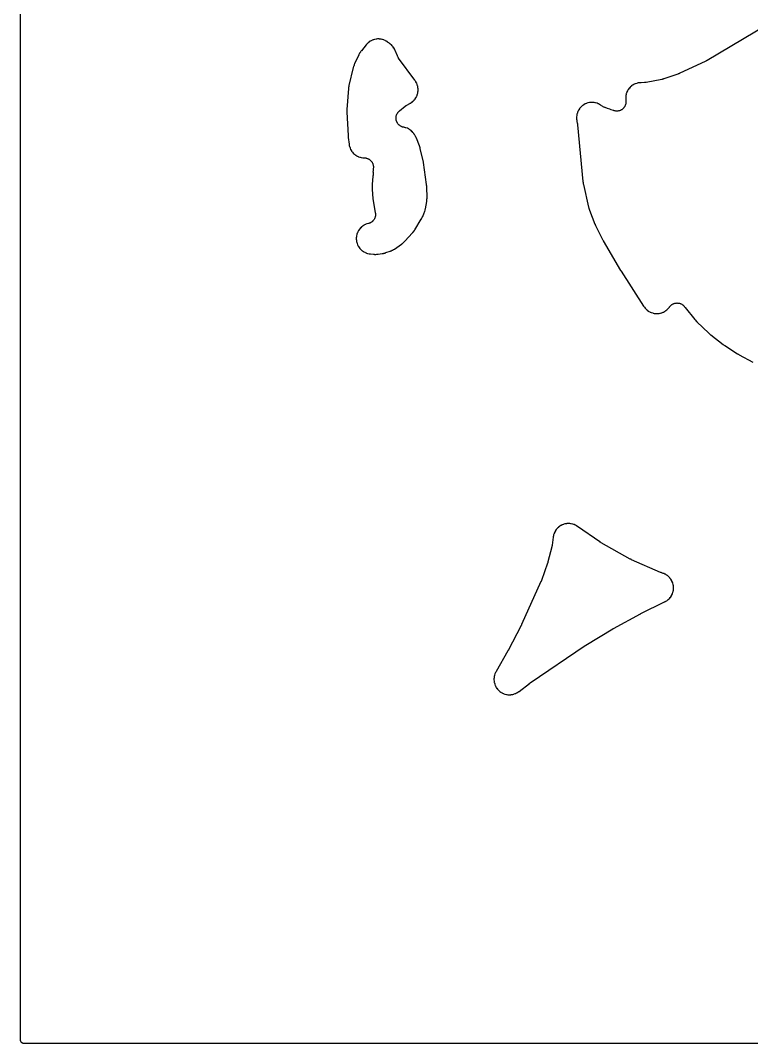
# Model space of a CAD drawing. Header units: millimetres. Extents: x 0 to 300, y 0 to 300.
# Drawn here: x -0.1 to 118.5, y -0.1 to 165.9 of the extents above; entities that cross this region are included whole.
import ezdxf

# ---------------------------------------------------------------- set-up
doc = ezdxf.new("R2010")
doc.units = ezdxf.units.MM
doc.layers.add('CUT', color=7, linetype='CONTINUOUS')

msp = doc.modelspace()

# ---------------------------------------------------------------- linework, layer by layer
at = {"layer": 'CUT'}
for points in [[(298.5102, -0.0625), (1.4375, -0.0625), (0.5522, -0.0625), (0.4788, -0.0589), (0.4206, -0.0503), (0.3635, -0.036), (0.3082, -0.0162), (0.255, 0.009), (0.2046, 0.0392), (0.1573, 0.0743), (0.1137, 0.1137), (0.0743, 0.1573), (0.0392, 0.2046), (0.009, 0.255), (-0.0162, 0.3082), (-0.036, 0.3635), (-0.0503, 0.4206), (-0.0589, 0.4788), (-0.0625, 0.5522), (-0.0625, 1.4375), (-0.0625, 298.5625)], [(121.0176, 165.1724), (111.3133, 159.3937), (111.3035, 159.388), (111.2807, 159.3747), (111.2708, 159.3691), (111.2588, 159.3624), (111.2488, 159.3569), (111.2256, 159.3442), (111.2157, 159.3389), (111.2041, 159.3328), (111.1941, 159.3275), (111.1706, 159.3154), (111.1604, 159.3103), (111.1481, 159.3042), (111.1379, 159.2992), (111.1141, 159.2877), (111.1038, 159.2829), (106.7974, 157.2745), (106.7861, 157.2693), (106.7595, 157.2574), (106.7481, 157.2523), (106.7341, 157.2463), (106.7226, 157.2414), (106.6957, 157.2302), (106.6841, 157.2255), (106.6708, 157.2201), (106.6592, 157.2156), (106.632, 157.2051), (106.6203, 157.2007), (106.606, 157.1954), (106.5943, 157.1912), (106.5668, 157.1815), (106.555, 157.1774), (104.2592, 156.4029), (104.2445, 156.3981), (104.2101, 156.3871), (104.1953, 156.3825), (104.1772, 156.3771), (104.1623, 156.3728), (104.1275, 156.363), (104.1126, 156.359), (104.0954, 156.3545), (104.0804, 156.3507), (104.0453, 156.3421), (104.0303, 156.3386), (104.0119, 156.3344), (103.9967, 156.3311), (103.9614, 156.3238), (103.9462, 156.3208), (101.4157, 155.84), (101.4068, 155.8383), (101.3928, 155.8358), (101.3698, 155.832), (101.3388, 155.8272), (101.3113, 155.8235), (101.2894, 155.8208), (101.2768, 155.8194), (101.2722, 155.8189), (101.2449, 155.8164), (101.1843, 155.8117), (101.148, 155.8097), (101.1356, 155.8092), (101.1265, 155.809), (100.5907, 155.7951), (100.5758, 155.7946), (100.4792, 155.7897), (100.4644, 155.7887), (100.4064, 155.7844), (100.3768, 155.7814), (100.1876, 155.7576), (100.1289, 155.7473), (99.9455, 155.7054), (99.8882, 155.6893), (99.7098, 155.6295), (99.6544, 155.6078), (99.4828, 155.5306), (99.4298, 155.5036), (99.2668, 155.4098), (99.2167, 155.3776), (99.0637, 155.2681), (99.0171, 155.2311), (98.8757, 155.107), (98.833, 155.0655), (98.7046, 154.928), (98.6662, 154.8826), (98.552, 154.733), (98.5183, 154.684), (98.4195, 154.5238), (98.3908, 154.4717), (98.3084, 154.3026), (98.285, 154.2479), (98.2198, 154.0714), (98.2019, 154.0146), (98.1544, 153.8326), (98.1423, 153.7743), (98.1131, 153.5885), (98.1068, 153.5293), (98.0962, 153.3414), (98.0958, 153.2819), (98.1038, 153.094), (98.1093, 153.0347), (98.1265, 152.9138), (98.1317, 152.8702), (98.1392, 152.79), (98.143, 152.7023), (98.1428, 152.6439), (98.1381, 152.5562), (98.1321, 152.498), (98.1189, 152.4112), (98.1073, 152.3539), (98.0857, 152.2688), (98.0686, 152.2129), (98.0388, 152.1303), (98.0163, 152.0764), (97.9786, 151.9971), (97.9509, 151.9455), (97.9057, 151.8703), (97.8731, 151.8217), (97.8208, 151.7512), (97.7837, 151.7061), (97.7247, 151.641), (97.6833, 151.5997), (97.6183, 151.5407), (97.5731, 151.5036), (97.5026, 151.4513), (97.454, 151.4187), (97.3788, 151.3735), (97.3272, 151.3459), (97.2479, 151.3082), (97.194, 151.2857), (97.1114, 151.2559), (97.0555, 151.2388), (96.9703, 151.2172), (96.913, 151.2056), (96.8262, 151.1924), (96.7681, 151.1865), (96.6804, 151.1818), (96.6219, 151.1816), (96.5342, 151.1855), (96.476, 151.1909), (96.3891, 151.2034), (96.3317, 151.2145), (96.2464, 151.2353), (96.1692, 151.2582), (96.1275, 151.2717), (95.7265, 151.4124), (95.5181, 151.4855), (95.1648, 151.6094), (94.7792, 151.7447), (94.7707, 151.7478), (94.7668, 151.7492), (94.7462, 151.7567), (94.6974, 151.7763), (94.697, 151.7764), (94.6149, 151.8122), (94.5788, 151.8289), (94.5752, 151.8307), (94.5553, 151.841), (94.5399, 151.8489), (94.4612, 151.8918), (94.4155, 151.9185), (94.3969, 151.9301), (94.3857, 151.9372), (94.3737, 151.945), (94.0263, 152.169), (94.0139, 152.1767), (93.933, 152.2261), (93.9205, 152.2336), (93.8712, 152.2621), (93.8456, 152.276), (93.6794, 152.3616), (93.6264, 152.3857), (93.4551, 152.4538), (93.3999, 152.4727), (93.2228, 152.5238), (93.166, 152.5372), (92.9848, 152.5709), (92.927, 152.5788), (92.7434, 152.5947), (92.6851, 152.5969), (92.5008, 152.595), (92.4426, 152.5915), (92.2593, 152.5717), (92.2017, 152.5626), (92.0212, 152.525), (91.9648, 152.5104), (91.7888, 152.4555), (91.7341, 152.4355), (91.5642, 152.3638), (91.5117, 152.3385), (91.3496, 152.2507), (91.2998, 152.2204), (91.147, 152.1173), (91.1003, 152.0823), (90.9583, 151.9648), (90.9152, 151.9255), (90.7853, 151.7948), (90.7462, 151.7515), (90.6296, 151.6088), (90.5949, 151.5619), (90.4927, 151.4085), (90.4627, 151.3585), (90.3758, 151.1959), (90.3509, 151.1432), (90.2802, 150.9729), (90.2605, 150.9181), (90.2066, 150.7418), (90.1923, 150.6852), (90.1559, 150.5045), (90.1471, 150.4469), (90.1284, 150.2635), (90.1253, 150.2053), (90.1244, 150.021), (90.127, 149.9627), (90.1442, 149.7766), (90.1476, 149.7476), (90.1556, 149.6913), (90.1579, 149.6769), (90.1735, 149.5834), (90.176, 149.569), (90.247, 149.1995), (90.249, 149.189), (90.2534, 149.1646), (90.2552, 149.1541), (90.2573, 149.1413), (90.259, 149.1308), (90.2628, 149.1062), (90.2644, 149.0957), (90.2662, 149.0836), (90.2676, 149.073), (90.2708, 149.0484), (90.2722, 149.0378), (90.2737, 149.0249), (90.2749, 149.0144), (90.2775, 148.9897), (90.2786, 148.9791), (91.1581, 139.7608), (91.1604, 139.741), (91.177, 139.6124), (91.1799, 139.5926), (91.206, 139.4321), (91.2096, 139.4124), (91.2347, 139.2852), (91.2389, 139.2657), (92.0842, 135.6255), (92.0894, 135.6049), (92.1254, 135.4715), (92.1313, 135.4511), (92.1823, 135.2855), (92.189, 135.2653), (92.2343, 135.1348), (92.2417, 135.1148), (93.1175, 132.8561), (93.1225, 132.8437), (93.1558, 132.7634), (93.161, 132.7511), (93.205, 132.6511), (93.2105, 132.639), (93.2473, 132.5602), (93.2531, 132.5481), (94.333, 130.3637), (94.3376, 130.3545), (94.3705, 130.2908), (94.3757, 130.281), (94.4181, 130.2023), (94.4234, 130.1928), (94.458, 130.1312), (94.4638, 130.1212), (97.2771, 125.3432), (97.28, 125.3382), (97.3008, 125.3038), (97.304, 125.2985), (97.3303, 125.2559), (97.3335, 125.2507), (97.3546, 125.2172), (97.358, 125.2118), (100.9994, 119.5687), (101.0198, 119.5371), (101.028, 119.5248), (101.0817, 119.4458), (101.0902, 119.4338), (101.1236, 119.3871), (101.1414, 119.3636), (101.2586, 119.216), (101.2974, 119.1718), (101.4267, 119.0382), (101.4696, 118.998), (101.6113, 118.8778), (101.658, 118.842), (101.8109, 118.7361), (101.8608, 118.7051), (102.0233, 118.6147), (102.076, 118.5887), (102.2466, 118.5147), (102.3016, 118.4939), (102.4786, 118.437), (102.5354, 118.4217), (102.7171, 118.3824), (102.7751, 118.3727), (102.9597, 118.3514), (103.0184, 118.3475), (103.2043, 118.3443), (103.2631, 118.3461), (103.4484, 118.3611), (103.5067, 118.3688), (103.6897, 118.4018), (103.7469, 118.4151), (103.9258, 118.4659), (103.9815, 118.4848), (104.1545, 118.5529), (104.2081, 118.5771), (104.3736, 118.6618), (104.4246, 118.6911), (104.581, 118.7916), (104.6288, 118.8258), (104.7747, 118.9411), (104.8189, 118.9798), (104.9528, 119.1088), (104.9931, 119.1517), (105.1136, 119.2932), (105.1495, 119.3398), (105.191, 119.3995), (105.2168, 119.4347), (105.2657, 119.4982), (105.3222, 119.5647), (105.362, 119.6071), (105.4248, 119.6679), (105.4685, 119.7063), (105.5369, 119.7606), (105.5841, 119.7946), (105.6574, 119.8421), (105.7077, 119.8713), (105.7853, 119.9115), (105.8382, 119.9357), (105.9193, 119.9681), (105.9742, 119.9871), (106.0581, 120.0115), (106.1147, 120.025), (106.2005, 120.0412), (106.2581, 120.0492), (106.3451, 120.057), (106.4032, 120.0593), (106.4906, 120.0587), (106.5487, 120.0554), (106.6355, 120.0462), (106.693, 120.0373), (106.7786, 120.0198), (106.8349, 120.0054), (106.9184, 119.9796), (106.9731, 119.9598), (107.0537, 119.9261), (107.1062, 119.901), (107.1831, 119.8597), (107.2329, 119.8297), (107.3055, 119.781), (107.3521, 119.7463), (107.4196, 119.6909), (107.4627, 119.6518), (107.5245, 119.5901), (107.5784, 119.5308), (107.6069, 119.4978), (107.6399, 119.4578), (107.6492, 119.4468), (107.7104, 119.376), (107.7199, 119.3652), (107.7577, 119.3236), (107.7608, 119.3203), (109.3368, 117.3687), (109.3488, 117.3543), (109.4278, 117.2624), (109.4402, 117.2485), (109.543, 117.1363), (109.5558, 117.1227), (109.6404, 117.0359), (109.6536, 117.0227), (111.6029, 115.1435), (111.6144, 115.1327), (111.6897, 115.0638), (111.7014, 115.0534), (111.7982, 114.9694), (111.8102, 114.9593), (111.889, 114.8944), (111.9013, 114.8846), (113.8874, 113.3355), (113.8982, 113.3273), (113.9689, 113.2747), (113.9799, 113.2667), (114.0702, 113.2026), (114.0814, 113.1949), (114.1544, 113.1455), (114.1658, 113.138), (116.2522, 111.795), (116.2625, 111.7885), (116.33, 111.747), (116.3405, 111.7407), (116.4264, 111.6902), (116.4369, 111.6842), (116.5061, 111.6454), (116.5168, 111.6395), (118.701, 110.4729)]]:
    msp.add_lwpolyline(points, dxfattribs=at)
for points in [[(53.6149, 144.7613), (53.6475, 144.7113), (53.7585, 144.5586), (53.7959, 144.5122), (53.9215, 144.3713), (53.9633, 144.3288), (54.1023, 144.2011), (54.1482, 144.1629), (54.2991, 144.0496), (54.3485, 144.0162), (54.51, 143.9185), (54.5625, 143.8902), (54.7328, 143.809), (54.7879, 143.786), (54.9655, 143.7222), (55.0226, 143.7048), (55.2056, 143.6589), (55.2642, 143.6473), (55.4508, 143.6198), (55.5103, 143.614), (55.7106, 143.6047), (55.7621, 143.601), (55.7829, 143.5995), (55.7857, 143.5994), (55.8751, 143.5907), (55.9341, 143.582), (56.0221, 143.5645), (56.0801, 143.5499), (56.1659, 143.5237), (56.2221, 143.5035), (56.3049, 143.4689), (56.3588, 143.4431), (56.4377, 143.4004), (56.4888, 143.3694), (56.563, 143.3191), (56.6108, 143.2832), (56.6797, 143.2257), (56.7236, 143.1852), (56.7864, 143.1212), (56.8261, 143.0765), (56.8822, 143.0065), (56.9172, 142.9581), (56.9661, 142.8829), (56.9961, 142.8312), (57.0373, 142.7515), (57.062, 142.6971), (57.095, 142.6137), (57.1142, 142.5571), (57.1387, 142.4708), (57.1522, 142.4126), (57.168, 142.3243), (57.1756, 142.2651), (57.1826, 142.1756), (57.1842, 142.1159), (57.1822, 142.0262), (57.1779, 141.9666), (57.167, 141.8776), (57.1596, 141.8348), (57.1583, 141.8272), (57.1504, 141.7777), (57.1475, 141.7573), (57.1237, 141.568), (57.1193, 141.51), (57.1142, 141.3261), (57.1154, 141.2679), (57.1272, 141.0983), (57.1291, 141.0586), (57.1309, 140.9859), (57.1294, 140.9065), (57.1249, 140.8339), (57.1215, 140.7943), (57.1151, 140.7346), (57.1143, 140.7268), (57.1096, 140.677), (57.1088, 140.6687), (57.1044, 140.6138), (57.1041, 140.6108), (56.9974, 139.2823), (56.9961, 139.263), (56.9901, 139.1375), (56.9895, 139.1181), (56.987, 138.9605), (56.987, 138.9412), (56.9891, 138.8155), (56.9897, 138.7962), (57.0553, 137.4508), (57.0564, 137.4334), (57.0652, 137.3205), (57.0668, 137.3031), (57.082, 137.1617), (57.0841, 137.1444), (57.0994, 137.0322), (57.102, 137.015), (57.4912, 134.677), (57.4974, 134.633), (57.5068, 134.5521), (57.5127, 134.4635), (57.5136, 134.4043), (57.5107, 134.3155), (57.5059, 134.2566), (57.4943, 134.1685), (57.4836, 134.1103), (57.4633, 134.0238), (57.447, 133.9669), (57.4183, 133.8828), (57.3965, 133.8279), (57.3596, 133.747), (57.3324, 133.6945), (57.2878, 133.6177), (57.2556, 133.568), (57.2035, 133.496), (57.1666, 133.4498), (57.1077, 133.3833), (57.0664, 133.3409), (57.0013, 133.2805), (56.956, 133.2425), (56.8852, 133.1888), (56.8363, 133.1554), (56.7606, 133.1089), (56.7087, 133.0805), (56.6288, 133.0417), (56.5743, 133.0186), (56.491, 132.9879), (56.4133, 132.9636), (56.3705, 132.9513), (56.1817, 132.9023), (56.1249, 132.8845), (55.9482, 132.8193), (55.8934, 132.796), (55.724, 132.7136), (55.6718, 132.685), (55.5115, 132.5862), (55.4623, 132.5525), (55.3126, 132.4383), (55.267, 132.3999), (55.1293, 132.2715), (55.0878, 132.2287), (54.9635, 132.0873), (54.9265, 132.0406), (54.8168, 131.8875), (54.7846, 131.8374), (54.6906, 131.6742), (54.6635, 131.6212), (54.5862, 131.4494), (54.5645, 131.394), (54.5046, 131.2154), (54.4885, 131.1581), (54.4466, 130.9744), (54.4363, 130.9158), (54.4128, 130.7289), (54.4084, 130.6695), (54.4035, 130.4813), (54.405, 130.4217), (54.4188, 130.2339), (54.4262, 130.1748), (54.4586, 129.9893), (54.4717, 129.9312), (54.5224, 129.7498), (54.5413, 129.6933), (54.6097, 129.5178), (54.634, 129.4635), (54.7195, 129.2957), (54.7491, 129.244), (54.8508, 129.0855), (54.8854, 129.037), (55.0023, 128.8893), (55.0416, 128.8445), (55.1725, 128.7092), (55.216, 128.6685), (55.3598, 128.5468), (55.4071, 128.5106), (55.5622, 128.4038), (55.6128, 128.3725), (55.7778, 128.2816), (55.8313, 128.2554), (56.0044, 128.1813), (56.0603, 128.1606), (56.2399, 128.104), (56.2975, 128.089), (56.4844, 128.05), (56.5138, 128.0446), (56.5712, 128.0356), (56.586, 128.0334), (56.6819, 128.0207), (56.6967, 128.019), (57.1948, 127.9657), (57.2073, 127.9645), (57.2887, 127.9575), (57.3012, 127.9566), (57.3502, 127.9534), (57.3753, 127.9523), (57.5363, 127.9486), (57.5865, 127.9496), (57.7472, 127.9594), (57.7723, 127.9615), (57.8211, 127.9665), (57.8336, 127.9679), (57.9146, 127.978), (57.927, 127.9797), (58.6155, 128.08), (58.63, 128.0823), (58.724, 128.0983), (58.7384, 128.101), (58.7946, 128.112), (58.8233, 128.1184), (59.0083, 128.1641), (59.0366, 128.1719), (59.0915, 128.1883), (59.1055, 128.1927), (59.1961, 128.2223), (59.21, 128.227), (59.9166, 128.4772), (59.9287, 128.4817), (60.007, 128.5113), (60.019, 128.516), (60.0656, 128.5348), (60.0893, 128.5449), (60.2397, 128.6132), (60.2856, 128.6365), (60.4296, 128.7174), (60.4517, 128.7305), (60.4945, 128.757), (60.5054, 128.7639), (60.5756, 128.8095), (60.5863, 128.8167), (61.7341, 129.5984), (61.7484, 129.6085), (61.8409, 129.6755), (61.8549, 129.686), (61.9092, 129.7278), (61.9364, 129.75), (62.1086, 129.8996), (62.1344, 129.9234), (62.1835, 129.9712), (62.1958, 129.9837), (62.2751, 130.0658), (62.2871, 130.0786), (63.5318, 131.4453), (63.5412, 131.4559), (63.6018, 131.5257), (63.611, 131.5365), (63.6463, 131.5793), (63.6639, 131.6016), (63.7748, 131.7493), (63.7913, 131.7724), (63.8225, 131.8183), (63.8303, 131.8302), (63.8804, 131.9078), (63.888, 131.9198), (64.9518, 133.6582), (64.9574, 133.6675), (64.9956, 133.7325), (65.0012, 133.7422), (65.0254, 133.7853), (65.0367, 133.8063), (65.1043, 133.9385), (65.1143, 133.9591), (65.1311, 133.9951), (65.1355, 134.0049), (65.1657, 134.0732), (65.1705, 134.0842), (65.4175, 134.6742), (65.4237, 134.6896), (65.4622, 134.7892), (65.4679, 134.8046), (65.4894, 134.8651), (65.4996, 134.8964), (65.56, 135.1013), (65.5684, 135.1331), (65.5832, 135.1956), (65.5867, 135.2116), (65.6084, 135.3163), (65.6116, 135.3324), (65.8259, 136.5305), (65.8284, 136.5456), (65.8434, 136.6436), (65.8455, 136.6587), (65.853, 136.7178), (65.8561, 136.7481), (65.871, 136.9458), (65.8725, 136.9763), (65.874, 137.0358), (65.8741, 137.0511), (65.874, 137.1502), (65.8738, 137.1655), (65.8288, 138.8701), (65.8281, 138.8869), (65.8222, 138.9964), (65.821, 139.0132), (65.8097, 139.1503), (65.808, 139.1671), (65.7959, 139.276), (65.7938, 139.2927), (65.2987, 142.8362), (65.2966, 142.8501), (65.2818, 142.9405), (65.2793, 142.9544), (65.2581, 143.0674), (65.2553, 143.0812), (65.2363, 143.1707), (65.2332, 143.1845), (64.7889, 145.0586), (64.7838, 145.0789), (64.7478, 145.21), (64.7419, 145.2301), (64.6911, 145.3929), (64.6845, 145.4128), (64.6395, 145.5411), (64.6322, 145.5607), (64.1575, 146.7764), (64.1526, 146.7887), (64.1195, 146.8682), (64.1143, 146.8804), (64.0933, 146.9277), (64.0821, 146.9517), (64.0056, 147.1059), (63.9933, 147.1294), (63.9682, 147.1747), (63.9617, 147.1862), (63.9184, 147.2606), (63.9116, 147.272), (63.8615, 147.3539), (63.8538, 147.3662), (63.8028, 147.4452), (63.7948, 147.4573), (63.763, 147.504), (63.7462, 147.5276), (63.6346, 147.6757), (63.5976, 147.7202), (63.474, 147.8551), (63.4329, 147.8958), (63.2968, 148.0181), (63.252, 148.0547), (63.1048, 148.1634), (63.0566, 148.1955), (62.8997, 148.2894), (62.8487, 148.3167), (62.6834, 148.3951), (62.6299, 148.4174), (62.4579, 148.4795), (62.4026, 148.4965), (62.2253, 148.5418), (62.1686, 148.5534), (62.1371, 148.5583), (62.0929, 148.5662), (62.0123, 148.5829), (61.9253, 148.6054), (61.8682, 148.6233), (61.7838, 148.6544), (61.7288, 148.6779), (61.648, 148.7172), (61.5956, 148.7461), (61.5191, 148.7933), (61.4698, 148.8273), (61.3985, 148.8819), (61.3528, 148.9206), (61.2872, 148.982), (61.2457, 149.0251), (61.1866, 149.0928), (61.1495, 149.1398), (61.0974, 149.213), (61.0653, 149.2635), (61.0208, 149.3415), (60.9938, 149.395), (60.9573, 149.4771), (60.9358, 149.5329), (60.9076, 149.6183), (60.8918, 149.676), (60.8723, 149.7637), (60.8623, 149.8227), (60.8517, 149.912), (60.8476, 149.9717), (60.846, 150.0615), (60.8479, 150.1213), (60.8552, 150.2109), (60.8631, 150.2702), (60.8793, 150.3586), (60.893, 150.4169), (60.918, 150.5032), (60.9374, 150.5598), (60.9709, 150.6432), (60.9959, 150.6975), (61.0375, 150.7772), (61.0678, 150.8288), (61.1172, 150.9039), (61.1525, 150.9522), (61.2091, 151.022), (61.249, 151.0666), (61.3123, 151.1304), (61.3731, 151.1859), (61.4071, 151.2154), (62.3099, 151.9603), (62.3185, 151.9673), (62.332, 151.9782), (62.3544, 151.9956), (62.3845, 152.0183), (62.4117, 152.038), (62.4336, 152.0533), (62.4462, 152.0619), (62.4509, 152.065), (62.4787, 152.083), (62.5411, 152.1217), (62.5792, 152.144), (62.5922, 152.1512), (62.6019, 152.1565), (63.0673, 152.4069), (63.0802, 152.4141), (63.1634, 152.4615), (63.1761, 152.469), (63.2254, 152.4987), (63.2503, 152.5146), (63.4071, 152.62), (63.4543, 152.6553), (63.598, 152.7739), (63.6416, 152.8137), (63.7729, 152.9459), (63.8124, 152.9897), (63.9301, 153.1341), (63.9651, 153.1816), (64.0681, 153.3369), (64.0982, 153.3876), (64.1855, 153.5522), (64.2105, 153.6056), (64.2812, 153.778), (64.3009, 153.8336), (64.3543, 154.0121), (64.3684, 154.0694), (64.4041, 154.2523), (64.4125, 154.3106), (64.43, 154.4962), (64.4327, 154.5551), (64.4319, 154.7414), (64.4288, 154.8003), (64.4098, 154.9857), (64.4009, 155.044), (64.3637, 155.2266), (64.3492, 155.2837), (64.2943, 155.4618), (64.2742, 155.5172), (64.2014, 155.6907), (64.1732, 155.7489), (64.063, 155.9482), (64.0451, 155.9785), (63.9789, 156.0833), (63.9677, 156.1004), (63.8929, 156.2102), (63.8811, 156.2269), (61.2681, 159.7973), (61.2604, 159.8079), (61.2503, 159.8222), (61.2213, 159.8657), (61.175, 159.9395), (61.1553, 159.9726), (61.1371, 160.0065), (61.0975, 160.0841), (61.0751, 160.1313), (61.068, 160.1474), (61.0628, 160.1594), (60.6937, 161.0336), (60.6882, 161.0462), (60.6514, 161.128), (60.6456, 161.1405), (60.6224, 161.1891), (60.61, 161.2137), (60.5265, 161.3696), (60.4983, 161.417), (60.4022, 161.5626), (60.3697, 161.6071), (60.2607, 161.7433), (60.2242, 161.7847), (60.1031, 161.9102), (60.063, 161.9481), (59.9291, 162.0636), (59.9078, 162.0811), (59.8654, 162.1144), (59.8545, 162.1227), (59.7827, 162.1765), (59.7716, 162.1846), (59.4831, 162.3903), (59.4707, 162.3989), (59.3896, 162.4537), (59.377, 162.462), (59.3274, 162.4937), (59.3016, 162.5093), (59.1339, 162.6052), (59.0801, 162.6324), (58.906, 162.7098), (58.8498, 162.7315), (58.6688, 162.7911), (58.6107, 162.807), (58.4247, 162.8481), (58.3652, 162.8582), (58.176, 162.8804), (58.1159, 162.8844), (57.9254, 162.8876), (57.8651, 162.8855), (57.6753, 162.8695), (57.6156, 162.8615), (57.4283, 162.8265), (57.3696, 162.8125), (57.1868, 162.7589), (57.1299, 162.7391), (56.9533, 162.6675), (56.8987, 162.642), (56.7302, 162.5531), (56.6784, 162.5223), (56.5197, 162.4168), (56.4713, 162.381), (56.324, 162.2602), (56.2793, 162.2197), (56.143, 162.0828), (56.1223, 162.0609), (56.0829, 162.0172), (56.073, 162.0058), (56.0093, 161.9314), (55.9996, 161.9198), (55.2305, 160.9743), (55.2192, 160.96), (55.1477, 160.8665), (55.1369, 160.8519), (55.0957, 160.7945), (55.0755, 160.7644), (54.9501, 160.5652), (54.9317, 160.534), (54.8977, 160.472), (54.8892, 160.456), (54.8357, 160.3511), (54.8278, 160.3348), (54.1321, 158.8616), (54.1257, 158.8477), (54.0859, 158.7574), (54.0799, 158.7434), (54.0573, 158.6886), (54.0465, 158.6602), (53.9807, 158.4742), (53.9713, 158.4453), (53.9544, 158.3884), (53.9502, 158.3738), (53.9245, 158.2785), (53.9207, 158.2638), (53.2147, 155.3612), (53.2118, 155.3489), (53.1941, 155.269), (53.1915, 155.2566), (53.1819, 155.2083), (53.1775, 155.1835), (53.1523, 155.0217), (53.1489, 154.9967), (53.1434, 154.9478), (53.1421, 154.9352), (53.1346, 154.8537), (53.1336, 154.8411), (52.8945, 151.4571), (52.8935, 151.4397), (52.8888, 151.3261), (52.8883, 151.3086), (52.8866, 151.166), (52.8866, 151.1486), (52.8885, 151.0349), (52.8891, 151.0175), (53.0629, 147.2425), (53.0636, 147.2298), (53.0692, 147.1473), (53.0702, 147.1347), (53.0793, 147.0313), (53.0806, 147.0187), (53.0896, 146.9365), (53.0912, 146.9239), (53.234, 145.8382), (53.2361, 145.8234), (53.2512, 145.7276), (53.2537, 145.7129), (53.2641, 145.6555), (53.2702, 145.6263), (53.3139, 145.44), (53.3304, 145.3827), (53.3915, 145.2041), (53.4136, 145.1487), (53.4922, 144.9771), (53.5197, 144.9242)], [(76.8485, 58.2616), (76.8667, 58.2058), (76.9329, 58.0326), (76.9565, 57.9789), (77.0392, 57.8129), (77.0679, 57.7617), (77.1665, 57.6046), (77.2001, 57.5565), (77.3135, 57.4098), (77.3516, 57.3652), (77.4789, 57.2303), (77.5212, 57.1896), (77.661, 57.0677), (77.707, 57.0314), (77.8581, 56.9237), (77.9074, 56.8921), (78.0683, 56.7997), (78.1205, 56.773), (78.2896, 56.6968), (78.3442, 56.6753), (78.5199, 56.616), (78.5763, 56.5999), (78.757, 56.558), (78.8147, 56.5476), (78.9986, 56.5235), (79.0571, 56.5188), (79.2425, 56.5128), (79.3011, 56.5138), (79.4862, 56.5259), (79.5445, 56.5326), (79.7275, 56.5628), (79.7848, 56.5751), (79.964, 56.623), (80.0199, 56.6409), (80.1935, 56.7061), (80.2474, 56.7294), (80.4138, 56.8112), (80.4652, 56.8396), (80.625, 56.9386), (80.6496, 56.9547), (80.6967, 56.9872), (80.7087, 56.9956), (80.7859, 57.0517), (80.7976, 57.0604), (82.4854, 58.35), (82.4894, 58.353), (82.4988, 58.3601), (82.5029, 58.3632), (82.5126, 58.3704), (82.5176, 58.3741), (82.5292, 58.3827), (82.5342, 58.3863), (82.5401, 58.3906), (82.5451, 58.3942), (82.5569, 58.4026), (82.5613, 58.4058), (82.5709, 58.4125), (82.5847, 58.422), (82.5908, 58.4262), (91.5128, 64.4934), (91.5169, 64.4961), (91.5263, 64.5025), (91.5303, 64.5052), (91.54, 64.5116), (91.545, 64.5149), (91.5566, 64.5225), (91.5616, 64.5258), (91.5674, 64.5295), (91.5725, 64.5327), (91.5843, 64.5402), (91.5887, 64.543), (91.5983, 64.549), (91.612, 64.5574), (91.618, 64.5611), (95.9984, 67.2111), (96.0113, 67.2189), (96.0246, 67.2268), (96.0291, 67.2294), (96.0401, 67.2358), (96.0448, 67.2385), (96.0503, 67.2417), (96.055, 67.2444), (96.0661, 67.2507), (96.0703, 67.253), (96.0793, 67.2581), (96.0922, 67.2651), (96.0979, 67.2682), (100.4777, 69.6356), (100.4885, 69.6414), (100.4992, 69.6471), (100.5124, 69.654), (100.5209, 69.6584), (100.5342, 69.6652), (100.5406, 69.6685), (100.5449, 69.6706), (100.5559, 69.6761), (100.5606, 69.6784), (104.4119, 71.5677), (104.4251, 71.5744), (104.5105, 71.6189), (104.5236, 71.6259), (104.5742, 71.654), (104.5998, 71.6689), (104.7612, 71.769), (104.81, 71.8027), (104.9588, 71.9166), (105.004, 71.955), (105.1407, 72.083), (105.182, 72.1256), (105.3054, 72.2665), (105.3422, 72.313), (105.4512, 72.4654), (105.4833, 72.5153), (105.5766, 72.6777), (105.6036, 72.7305), (105.6805, 72.9014), (105.7022, 72.9565), (105.7618, 73.1341), (105.7779, 73.1912), (105.8198, 73.3738), (105.8302, 73.4322), (105.8538, 73.618), (105.8584, 73.6771), (105.8636, 73.8644), (105.8623, 73.9237), (105.849, 74.1106), (105.8419, 74.1694), (105.8102, 74.3541), (105.7973, 74.4119), (105.7475, 74.5926), (105.729, 74.6489), (105.6617, 74.8237), (105.6377, 74.8779), (105.5534, 75.0453), (105.5242, 75.0968), (105.4238, 75.2551), (105.3896, 75.3035), (105.2742, 75.451), (105.2354, 75.4959), (105.1059, 75.6313), (105.0629, 75.6721), (104.9207, 75.7941), (104.8739, 75.8304), (104.7203, 75.9378), (104.6701, 75.9693), (104.5067, 76.061), (104.4537, 76.0875), (104.2797, 76.1636), (104.2522, 76.1749), (104.1981, 76.1954), (104.1842, 76.2005), (104.0933, 76.2325), (104.0793, 76.2373), (103.9722, 76.272), (103.9617, 76.2755), (103.9372, 76.2838), (103.9267, 76.2874), (103.9139, 76.2919), (103.9035, 76.2957), (103.8792, 76.3046), (103.8688, 76.3084), (103.8568, 76.313), (103.8465, 76.317), (103.8224, 76.3265), (103.8121, 76.3306), (103.7996, 76.3357), (103.7893, 76.34), (103.7655, 76.3501), (103.7553, 76.3544), (99.0501, 78.4131), (99.0399, 78.4177), (99.0161, 78.4284), (99.006, 78.4331), (98.9936, 78.4389), (98.9835, 78.4437), (98.96, 78.455), (98.9499, 78.46), (98.9384, 78.4657), (98.9284, 78.4707), (98.9052, 78.4827), (98.8953, 78.4878), (98.8833, 78.4942), (98.8734, 78.4995), (98.8505, 78.512), (98.8407, 78.5174), (94.1078, 81.1764), (94.0986, 81.1816), (94.0773, 81.194), (94.0681, 81.1993), (94.057, 81.2059), (94.048, 81.2113), (94.0269, 81.2242), (94.0179, 81.2297), (94.0076, 81.2362), (93.9986, 81.2418), (93.9779, 81.2552), (93.969, 81.2609), (93.9582, 81.268), (93.9494, 81.2739), (93.929, 81.2877), (93.9202, 81.2937), (90.2937, 83.8061), (90.2816, 83.8143), (90.2023, 83.8664), (90.19, 83.8742), (90.1416, 83.9044), (90.1165, 83.9192), (89.9531, 84.0103), (89.9008, 84.0362), (89.7316, 84.11), (89.6771, 84.1307), (89.5015, 84.1877), (89.4452, 84.203), (89.265, 84.2426), (89.2075, 84.2524), (89.0242, 84.2743), (88.966, 84.2784), (88.7815, 84.2825), (88.7232, 84.2809), (88.5392, 84.2671), (88.4813, 84.2598), (88.2995, 84.2281), (88.2425, 84.2153), (88.0647, 84.1661), (88.0093, 84.1478), (87.837, 84.0815), (87.7836, 84.058), (87.6187, 83.9753), (87.5678, 83.9466), (87.4117, 83.8483), (87.3639, 83.8148), (87.218, 83.7018), (87.1737, 83.6638), (87.0395, 83.5372), (86.999, 83.4951), (86.8778, 83.356), (86.8416, 83.3102), (86.7345, 83.1599), (86.7029, 83.1108), (86.6109, 82.9509), (86.5842, 82.899), (86.5082, 82.7309), (86.4867, 82.6766), (86.4273, 82.5019), (86.4113, 82.4457), (86.3685, 82.2636), (86.3626, 82.235), (86.3523, 82.179), (86.3498, 82.1646), (86.335, 82.0709), (86.3328, 82.0564), (86.1595, 80.7607), (86.1576, 80.7477), (86.1531, 80.7174), (86.1511, 80.7045), (86.1485, 80.6887), (86.1463, 80.6758), (86.1409, 80.6456), (86.1385, 80.6328), (86.1357, 80.618), (86.1331, 80.6051), (86.1268, 80.5752), (86.1241, 80.5623), (86.1206, 80.5467), (86.1176, 80.5339), (86.1105, 80.5042), (86.1073, 80.4915), (85.4873, 78.0589), (85.4848, 78.0492), (85.4787, 78.0266), (85.4761, 78.017), (85.4728, 78.0052), (85.4701, 77.9956), (85.4636, 77.9731), (85.4607, 77.9635), (85.4574, 77.9525), (85.4544, 77.9429), (85.4474, 77.9207), (85.4444, 77.9111), (85.4406, 77.8995), (85.4374, 77.89), (85.4299, 77.8679), (85.4266, 77.8585), (84.4368, 75.0474), (84.4336, 75.0384), (84.4259, 75.0173), (84.4226, 75.0083), (84.4185, 74.9973), (84.415, 74.9883), (84.4069, 74.9674), (84.4034, 74.9585), (84.3992, 74.9482), (84.3956, 74.9393), (84.3871, 74.9186), (84.3833, 74.9097), (84.3787, 74.8989), (84.3749, 74.8901), (84.3659, 74.8696), (84.362, 74.8608), (81.2208, 67.9014), (81.2185, 67.8964), (81.2131, 67.8846), (81.2107, 67.8796), (81.2051, 67.8675), (81.2022, 67.8613), (81.1954, 67.847), (81.1924, 67.8408), (81.189, 67.8337), (81.186, 67.8276), (81.1789, 67.8133), (81.1763, 67.808), (81.1704, 67.7965), (81.162, 67.7801), (81.1583, 67.7729), (79.014, 63.7006), (79.0095, 63.6921), (79.005, 63.6837), (78.9995, 63.6734), (78.9959, 63.6668), (78.9909, 63.6577), (78.9879, 63.6523), (78.9813, 63.6406), (78.9787, 63.6359), (77.086, 60.2959), (77.0789, 60.2831), (77.034, 60.199), (77.0272, 60.186), (77.0014, 60.1348), (76.9889, 60.1083), (76.9126, 59.9364), (76.8914, 59.8817), (76.8331, 59.7057), (76.8174, 59.6491), (76.7765, 59.4682), (76.7664, 59.4104), (76.7434, 59.2264), (76.739, 59.1679), (76.7341, 58.9825), (76.7354, 58.9238), (76.7486, 58.7389), (76.7557, 58.6806), (76.7869, 58.4978), (76.7996, 58.4405)]]:
    msp.add_lwpolyline(points, close=True, dxfattribs=at)

doc.saveas('drawing.dxf')
